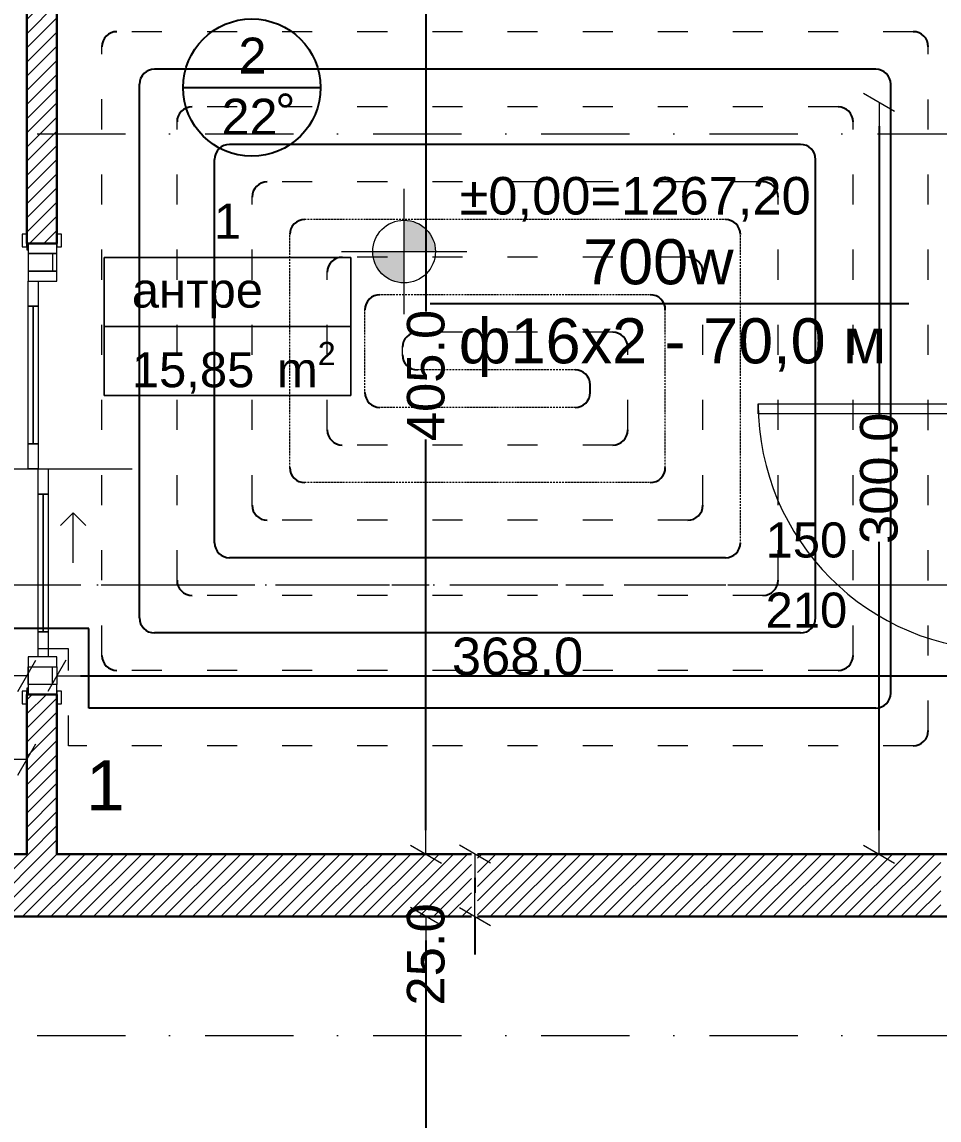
# Model space of a CAD drawing. Header units: centimetres. Extents: x 5906 to 32017, y -966 to 7982.
# Drawn here: x 16632.9 to 16999.2, y 4902.1 to 5340.4 of the extents above; entities that cross this region are included whole.
import ezdxf
from ezdxf.enums import TextEntityAlignment as Align

# ---------------------------------------------------------------- set-up
doc = ezdxf.new("R2010")
doc.units = ezdxf.units.CM
doc.header["$MEASUREMENT"] = 0
for name, pattern in [('ACAD_ISO03W100', [30, 12, -18]), ('Dashed', [23.2, 15, -8.2]), ('Dot & Dashed', [67.027776, 35.277777, -17.638888, 0, -14.111111])]:
    doc.linetypes.add(name, pattern=pattern)
for name, color, linetype in [('ARCH', 7, 'Continuous'), ('OV_1', 2, 'Continuous'), ('котировки', 7, 'Continuous'), ('размери', 7, 'Continuous'), ('разрези', 7, 'Continuous')]:
    doc.layers.add(name, color=color, linetype=linetype)
for name, color, linetype, lineweight in [('fill_Pen_No__25', 161, 'Continuous', 13), ('fill_Pen_No__82', 253, 'Continuous', 13), ('OV_2', 2, 'ACAD_ISO03W100', 20), ('Квадратура_Pen_No__5', 150, 'Continuous', 13), ('котировки_Pen_No__1', 7, 'Continuous', 30), ('котировки_Pen_No__25', 161, 'Continuous', 13), ('оси_Pen_No__4', 102, 'Continuous', 15), ('покрив_Pen_No__21', 7, 'Continuous', 13), ('разрези_Pen_No__85', 151, 'Continuous', 13), ('стени_Pen_No__1', 7, 'Continuous', 30), ('стени_Pen_No__21', 7, 'Continuous', 13), ('стени_Pen_No__7', 7, 'Continuous', 5), ('стени_Pen_No__81', 251, 'Continuous', 13)]:
    doc.layers.add(name, color=color, linetype=linetype, lineweight=lineweight)
doc.styles.add('GENERATED_STYLE_1', font='arial.ttf')
doc.styles.add('GENERATED_STYLE_148', font='arial.ttf')
doc.dimstyles.new('GENERATED_STYLE__1', dxfattribs={"dimtxt": 15, "dimasz": 9.5, "dimexe": 0.18, "dimexo": 0.0625, "dimgap": 0, "dimtad": 1, "dimdec": 1, "dimzin": 0, "dimdsep": 46, "dimtxsty": 'GENERATED_STYLE_1', "dimblk": 'ARROWHEAD_2', "dimblk1": 'ARROWHEAD_2', "dimblk2": 'ARROWHEAD_2', "dimcen": 0.09, "dimse1": 1, "dimse2": 1, "dimclrd": 151, "dimclre": 151, "dimclrt": 7, "dimazin": 0, "dimtfac": 1, "dimtdec": 4, "dimtmove": 0, "dimatfit": 3, "dimfxl": 1, "dimtolj": 1, "dimtzin": 0, "dimarcsym": 0})
doc.dimstyles.new('GENERATED_STYLE__2', dxfattribs={"dimtxt": 15, "dimasz": 9.5, "dimexe": 0.18, "dimexo": 0.0625, "dimgap": 0, "dimtad": 1, "dimtih": 1, "dimtoh": 1, "dimdec": 1, "dimzin": 0, "dimdsep": 46, "dimtxsty": 'GENERATED_STYLE_1', "dimblk": 'ARROWHEAD_2', "dimblk1": 'ARROWHEAD_2', "dimblk2": 'ARROWHEAD_2', "dimcen": 0.09, "dimse1": 1, "dimse2": 1, "dimclrd": 151, "dimclre": 151, "dimclrt": 7, "dimazin": 0, "dimtfac": 1, "dimtdec": 4, "dimtmove": 0, "dimatfit": 3, "dimfxl": 1, "dimtolj": 1, "dimtzin": 0, "dimarcsym": 0})
doc.dimstyles.new('GENERATED_STYLE__7', dxfattribs={"dimtxt": 18, "dimasz": 9.5, "dimexe": 0.18, "dimexo": 0.0625, "dimgap": 0, "dimtad": 1, "dimtih": 1, "dimtoh": 1, "dimzin": 0, "dimdsep": 46, "dimtxsty": 'GENERATED_STYLE_1', "dimblk": 'ARROWHEAD_2', "dimblk1": 'ARROWHEAD_2', "dimblk2": 'ARROWHEAD_2', "dimcen": 0.09, "dimse1": 1, "dimse2": 1, "dimclrd": 151, "dimclre": 151, "dimclrt": 7, "dimadec": 0, "dimazin": 0, "dimtfac": 1, "dimtdec": 4, "dimtmove": 0, "dimatfit": 3, "dimfxl": 1, "dimtolj": 1, "dimtzin": 0, "dimarcsym": 0})
pattern_1 = [(45, (8612.932, 5097.604), (-2.8284271, 2.8284271), [])]

# ---------------------------------------------------------------- blocks, each defined once
blk = doc.blocks.new('ARROWHEAD_2')
at = {"color": 0, "linetype": 'Continuous', "lineweight": 0}
for p, q in [((-0.378, -0.655), (0.378, 0.655)), ((0, 0), (-1, 0))]:
    blk.add_line(p, q, dxfattribs=at)
blk = doc.blocks.new('*D462')
at = {"layer": 'DEFPOINTS', "color": 0, "linetype": 'Continuous', "transparency": 16777216}
for p in [(16697.37, 4983.28), (16794.26, 4983.28), (16802.37, 4348.28)]:
    blk.add_point(p, dxfattribs=at)
at = {"layer": 'размери', "color": 151, "linetype": 'Continuous', "lineweight": -2, "transparency": 16777216}
for p, q in [((16794.26, 4973.78), (16794.26, 4679.62)), ((16794.26, 4357.78), (16794.26, 4628.97))]:
    blk.add_line(p, q, dxfattribs=at)
at = {"layer": 'размери', "color": 151, "linetype": 'Continuous', "lineweight": -2, "transparency": 16777216, "xscale": 9.5, "yscale": 9.5, "zscale": 9.5}
for p, rotation in [((16794.26, 4983.28), 90), ((16794.26, 4348.28), 270)]:
    blk.add_blockref('ARROWHEAD_2', p, dxfattribs=dict(at, rotation=rotation))
at = {"layer": 'размери', "color": 7, "linetype": 'Continuous', "lineweight": 13, "transparency": 16777216, "insert": (16794.26, 4654.3), "char_height": 15, "attachment_point": 5, "rotation": 90, "style": 'GENERATED_STYLE_1'}
blk.add_mtext('\\A1;635.0', dxfattribs=at)
blk = doc.blocks.new('*D463')
at = {"layer": 'DEFPOINTS', "color": 0, "linetype": 'Continuous', "transparency": 16777216}
for p in [(16684.87, 5008.28), (16813.84, 5008.28), (16697.37, 4983.28)]:
    blk.add_point(p, dxfattribs=at)
at = {"layer": 'размери', "color": 151, "linetype": 'Continuous', "lineweight": -2, "transparency": 16777216}
for p, q in [((16813.84, 4998.78), (16813.84, 4992.78)), ((16813.84, 4983.28), (16813.84, 4968.2))]:
    blk.add_line(p, q, dxfattribs=at)
at = {"layer": 'размери', "color": 151, "linetype": 'Continuous', "lineweight": -2, "transparency": 16777216, "xscale": 9.5, "yscale": 9.5, "zscale": 9.5}
for p, rotation in [((16813.84, 5008.28), 90), ((16813.84, 4983.28), 270)]:
    blk.add_blockref('ARROWHEAD_2', p, dxfattribs=dict(at, rotation=rotation))
at = {"layer": 'размери', "color": 7, "linetype": 'Continuous', "lineweight": 13, "transparency": 16777216, "insert": (16794.26, 4968.2), "char_height": 15, "attachment_point": 5, "rotation": 90, "style": 'GENERATED_STYLE_1'}
blk.add_mtext('\\A1;25.0', dxfattribs=at)
blk = doc.blocks.new('*D465')
at = {"layer": 'DEFPOINTS', "color": 0, "linetype": 'Continuous', "transparency": 16777216}
for p in [(16416.4, 4983.28), (16697.37, 4983.28), (16289.87, 4448.28)]:
    blk.add_point(p, dxfattribs=at)
at = {"layer": 'размери', "color": 151, "linetype": 'Continuous', "lineweight": -2, "transparency": 16777216}
for p, q in [((16416.4, 4973.78), (16416.4, 4729.58)), ((16416.4, 4457.78), (16416.4, 4679.02))]:
    blk.add_line(p, q, dxfattribs=at)
at = {"layer": 'размери', "color": 151, "linetype": 'Continuous', "lineweight": -2, "transparency": 16777216, "xscale": 9.5, "yscale": 9.5, "zscale": 9.5}
for p, rotation in [((16416.4, 4983.28), 90), ((16416.4, 4448.28), 270)]:
    blk.add_blockref('ARROWHEAD_2', p, dxfattribs=dict(at, rotation=rotation))
at = {"layer": 'размери', "color": 7, "linetype": 'Continuous', "lineweight": 13, "transparency": 16777216, "insert": (16416.4, 4704.3), "char_height": 15, "attachment_point": 5, "rotation": 90, "style": 'GENERATED_STYLE_1'}
blk.add_mtext('\\A1;535.0', dxfattribs=at)
blk = doc.blocks.new('*D466')
at = {"layer": 'DEFPOINTS', "color": 0, "linetype": 'Continuous', "transparency": 16777216}
for p in [(16435.98, 5008.28), (16684.87, 5008.28), (16697.37, 4983.28)]:
    blk.add_point(p, dxfattribs=at)
at = {"layer": 'размери', "color": 151, "linetype": 'Continuous', "lineweight": -2, "transparency": 16777216}
for p, q in [((16435.98, 4998.78), (16435.98, 4992.78)), ((16435.98, 4983.28), (16435.98, 4968.2))]:
    blk.add_line(p, q, dxfattribs=at)
at = {"layer": 'размери', "color": 151, "linetype": 'Continuous', "lineweight": -2, "transparency": 16777216, "xscale": 9.5, "yscale": 9.5, "zscale": 9.5}
for p, rotation in [((16435.98, 5008.28), 90), ((16435.98, 4983.28), 270)]:
    blk.add_blockref('ARROWHEAD_2', p, dxfattribs=dict(at, rotation=rotation))
at = {"layer": 'размери', "color": 7, "linetype": 'Continuous', "lineweight": 13, "transparency": 16777216, "insert": (16416.4, 4968.2), "char_height": 15, "attachment_point": 5, "rotation": 90, "style": 'GENERATED_STYLE_1'}
blk.add_mtext('\\A1;25.0', dxfattribs=at)
blk = doc.blocks.new('*D468')
at = {"layer": 'DEFPOINTS', "color": 0, "linetype": 'Continuous', "transparency": 16777216}
for p in [(15299.87, 5115.78), (16634.87, 5079.41), (16634.87, 5056.63)]:
    blk.add_point(p, dxfattribs=at)
at = {"layer": 'размери', "color": 151, "linetype": 'Continuous', "lineweight": -2, "transparency": 16777216}
blk.add_line((15309.37, 5079.41), (16625.37, 5079.41), dxfattribs=at)
at = {"layer": 'размери', "color": 151, "linetype": 'Continuous', "lineweight": -2, "transparency": 16777216, "xscale": 9.5, "yscale": 9.5, "zscale": 9.5, "rotation": 180}
blk.add_blockref('ARROWHEAD_2', (15299.87, 5079.41), dxfattribs=at)
at = {"layer": 'размери', "color": 151, "linetype": 'Continuous', "lineweight": -2, "transparency": 16777216, "xscale": 9.5, "yscale": 9.5, "zscale": 9.5}
blk.add_blockref('ARROWHEAD_2', (16634.87, 5079.41), dxfattribs=at)
at = {"layer": 'размери', "color": 7, "linetype": 'Continuous', "lineweight": 13, "transparency": 16777216, "insert": (15955.93, 5087.07), "char_height": 15, "attachment_point": 5, "style": 'GENERATED_STYLE_1'}
blk.add_mtext('\\A1;1335.0', dxfattribs=at)
blk = doc.blocks.new('*D470')
at = {"layer": 'DEFPOINTS', "color": 0, "linetype": 'Continuous', "transparency": 16777216}
for p in [(17014.87, 5115.78), (17014.87, 5079.41), (16646.87, 5041.11)]:
    blk.add_point(p, dxfattribs=at)
at = {"layer": 'размери', "color": 151, "linetype": 'Continuous', "lineweight": -2, "transparency": 16777216}
blk.add_line((16656.37, 5079.41), (17005.37, 5079.41), dxfattribs=at)
at = {"layer": 'размери', "color": 151, "linetype": 'Continuous', "lineweight": -2, "transparency": 16777216, "xscale": 9.5, "yscale": 9.5, "zscale": 9.5, "rotation": 180}
blk.add_blockref('ARROWHEAD_2', (16646.87, 5079.41), dxfattribs=at)
at = {"layer": 'размери', "color": 151, "linetype": 'Continuous', "lineweight": -2, "transparency": 16777216, "xscale": 9.5, "yscale": 9.5, "zscale": 9.5}
blk.add_blockref('ARROWHEAD_2', (17014.87, 5079.41), dxfattribs=at)
at = {"layer": 'размери', "color": 7, "linetype": 'Continuous', "lineweight": 13, "transparency": 16777216, "insert": (16830.84, 5087.07), "char_height": 15, "attachment_point": 5, "style": 'GENERATED_STYLE_1'}
blk.add_mtext('\\A1;368.0', dxfattribs=at)
blk = doc.blocks.new('*D472')
at = {"layer": 'DEFPOINTS', "color": 0, "linetype": 'Continuous', "transparency": 16777216}
for p in [(16634.87, 5046.03), (16634.87, 5008.28), (16102.87, 4983.28)]:
    blk.add_point(p, dxfattribs=at)
at = {"layer": 'размери', "color": 151, "linetype": 'Continuous', "lineweight": -2, "transparency": 16777216}
blk.add_line((16112.37, 5046.03), (16625.37, 5046.03), dxfattribs=at)
at = {"layer": 'размери', "color": 151, "linetype": 'Continuous', "lineweight": -2, "transparency": 16777216, "xscale": 9.5, "yscale": 9.5, "zscale": 9.5, "rotation": 180}
blk.add_blockref('ARROWHEAD_2', (16102.87, 5046.03), dxfattribs=at)
at = {"layer": 'размери', "color": 151, "linetype": 'Continuous', "lineweight": -2, "transparency": 16777216, "xscale": 9.5, "yscale": 9.5, "zscale": 9.5}
blk.add_blockref('ARROWHEAD_2', (16634.87, 5046.03), dxfattribs=at)
at = {"layer": 'размери', "color": 7, "linetype": 'Continuous', "lineweight": 13, "transparency": 16777216, "insert": (16368.84, 5053.7), "char_height": 15, "attachment_point": 5, "style": 'GENERATED_STYLE_1'}
blk.add_mtext('\\A1;532.0', dxfattribs=at)
blk = doc.blocks.new('*D482')
at = {"layer": 'DEFPOINTS', "color": 0, "linetype": 'Continuous', "transparency": 16777216}
for p in [(16352.37, 5413.28), (16794.26, 5413.28), (16684.87, 5008.28)]:
    blk.add_point(p, dxfattribs=at)
at = {"layer": 'размери', "color": 151, "linetype": 'Continuous', "lineweight": -2, "transparency": 16777216}
for p, q in [((16794.26, 5403.78), (16794.26, 5224.89)), ((16794.26, 5017.78), (16794.26, 5173.72))]:
    blk.add_line(p, q, dxfattribs=at)
at = {"layer": 'размери', "color": 151, "linetype": 'Continuous', "lineweight": -2, "transparency": 16777216, "xscale": 9.5, "yscale": 9.5, "zscale": 9.5}
for p, rotation in [((16794.26, 5413.28), 90), ((16794.26, 5008.28), 270)]:
    blk.add_blockref('ARROWHEAD_2', p, dxfattribs=dict(at, rotation=rotation))
at = {"layer": 'размери', "color": 7, "linetype": 'Continuous', "lineweight": 13, "transparency": 16777216, "insert": (16794.26, 5199.3), "char_height": 15, "attachment_point": 5, "rotation": 90, "style": 'GENERATED_STYLE_1'}
blk.add_mtext('\\A1;405.0', dxfattribs=at)
blk = doc.blocks.new('*D523')
at = {"layer": 'DEFPOINTS', "color": 0, "linetype": 'Continuous', "transparency": 16777216}
for p in [(16975.18, 5308.28), (17014.87, 5308.28), (17014.87, 5008.28)]:
    blk.add_point(p, dxfattribs=at)
at = {"layer": 'размери', "color": 151, "linetype": 'Continuous', "lineweight": -2, "transparency": 16777216}
for p, q in [((16975.18, 5298.78), (16975.18, 5183.52)), ((16975.18, 5017.78), (16975.18, 5132.96))]:
    blk.add_line(p, q, dxfattribs=at)
at = {"layer": 'размери', "color": 151, "linetype": 'Continuous', "lineweight": -2, "transparency": 16777216, "xscale": 9.5, "yscale": 9.5, "zscale": 9.5}
for p, rotation in [((16975.18, 5308.28), 90), ((16975.18, 5008.28), 270)]:
    blk.add_blockref('ARROWHEAD_2', p, dxfattribs=dict(at, rotation=rotation))
at = {"layer": 'размери', "color": 7, "linetype": 'Continuous', "lineweight": 13, "transparency": 16777216, "insert": (16975.18, 5158.24), "char_height": 15, "attachment_point": 5, "rotation": 90, "style": 'GENERATED_STYLE_1'}
blk.add_mtext('\\A1;300.0', dxfattribs=at)
blk = doc.blocks.new('Level Dimension_1', base_point=(8172.6, 151.17))
at = {"layer": 'fill_Pen_No__25', "linetype": 'Continuous', "lineweight": 13}
for points in [[(8172.6, 151.17), (8185.1, 151.17), (8184.15, 155.95), (8181.44, 160.01), (8177.39, 162.72), (8172.6, 163.67)], [(8172.6, 151.17), (8160.1, 151.17), (8161.06, 146.38), (8163.76, 142.33), (8167.82, 139.62), (8172.6, 138.67)]]:
    blk.add_hatch(color=161, dxfattribs=at).paths.add_polyline_path(points)
at = {"layer": 'котировки_Pen_No__25', "color": 161, "linetype": 'Continuous', "lineweight": 13}
for p, q in [((8172.6, 126.17), (8172.6, 176.17)), ((8147.6, 151.17), (8197.6, 151.17))]:
    blk.add_line(p, q, dxfattribs=at)
blk.add_circle((8172.6, 151.17), 12.5, dxfattribs=at)
at = {"layer": 'котировки_Pen_No__1', "color": 7, "lineweight": 30, "insert": (8194.75, 163.14), "char_height": 15, "attachment_point": 7, "style": 'GENERATED_STYLE_1'}
blk.add_mtext('\\A1;{\\pql;\\fArial|b0|i0|c0|p0;\\W1.000000;±0,00=1267,20}', dxfattribs=at)
blk = doc.blocks.new('Cutting Plane_1', base_point=(6030.57, 18.18))
at = {"layer": 'разрези_Pen_No__85', "color": 151, "linetype": 'Dot & Dashed', "lineweight": 13}
blk.add_line((6050.57, 18.18), (8942.73, 18.18), dxfattribs=at)
blk = doc.blocks.new('*D677')
at = {"layer": 'DEFPOINTS', "color": 0, "linetype": 'Continuous', "transparency": 16777216}
for p in [(16664.85, 5362.52), (16664.85, 5330.54), (16994.85, 5330.54)]:
    blk.add_point(p, dxfattribs=at)
at = {"layer": 'размери', "color": 151, "linetype": 'Continuous', "lineweight": -2, "transparency": 16777216}
blk.add_line((16985.35, 5362.52), (16674.35, 5362.52), dxfattribs=at)
at = {"layer": 'размери', "color": 151, "linetype": 'Continuous', "lineweight": -2, "transparency": 16777216, "xscale": 9.5, "yscale": 9.5, "zscale": 9.5, "rotation": 180}
blk.add_blockref('ARROWHEAD_2', (16664.85, 5362.52), dxfattribs=at)
at = {"layer": 'размери', "color": 151, "linetype": 'Continuous', "lineweight": -2, "transparency": 16777216, "xscale": 9.5, "yscale": 9.5, "zscale": 9.5}
blk.add_blockref('ARROWHEAD_2', (16994.85, 5362.52), dxfattribs=at)
at = {"layer": 'размери', "color": 7, "linetype": 'Continuous', "lineweight": 13, "transparency": 16777216, "insert": (16829.85, 5371.72), "char_height": 18, "attachment_point": 5, "style": 'GENERATED_STYLE_1'}
blk.add_mtext('\\A1;330.00', dxfattribs=at)
blk = doc.blocks.new('*D678')
at = {"layer": 'DEFPOINTS', "color": 0, "linetype": 'Continuous', "transparency": 16777216}
for p in [(16988.85, 5336.54), (17021.01, 5336.54), (16988.85, 5051.52)]:
    blk.add_point(p, dxfattribs=at)
at = {"layer": 'размери', "color": 151, "linetype": 'Continuous', "lineweight": -2, "transparency": 16777216}
for p, q in [((17021.01, 5327.04), (17021.01, 5219.44)), ((17021.01, 5061.02), (17021.01, 5168.62))]:
    blk.add_line(p, q, dxfattribs=at)
at = {"layer": 'размери', "color": 151, "linetype": 'Continuous', "lineweight": -2, "transparency": 16777216, "xscale": 9.5, "yscale": 9.5, "zscale": 9.5}
for p, rotation in [((17021.01, 5336.54), 90), ((17021.01, 5051.52), 270)]:
    blk.add_blockref('ARROWHEAD_2', p, dxfattribs=dict(at, rotation=rotation))
at = {"layer": 'размери', "color": 7, "linetype": 'Continuous', "lineweight": 13, "transparency": 16777216, "insert": (17021.01, 5194.03), "char_height": 15, "attachment_point": 5, "rotation": 90, "style": 'GENERATED_STYLE_1'}
blk.add_mtext('\\A1;285.0', dxfattribs=at)

msp = doc.modelspace()

# ---------------------------------------------------------------- hatches: boundary and pattern name
at = {"layer": 'fill_Pen_No__82', "linetype": 'Continuous', "lineweight": 13}
h = msp.add_hatch(dxfattribs=at)
h.set_pattern_fill('COMMON_BRICK', color=253, style=0, pattern_type=2)
h.set_pattern_definition(pattern_1)
h.paths.add_polyline_path([(16646.874, 5413.283), (16634.874, 5413.283), (16634.874, 5251.978), (16646.874, 5251.978)])
h = msp.add_hatch(dxfattribs=at)
h.set_pattern_fill('COMMON_BRICK', color=253, style=0, pattern_type=2)
h.set_pattern_definition(pattern_1)
h.paths.add_polyline_path([(16646.874, 5071.978), (16634.874, 5071.978), (16634.874, 5008.278), (16646.874, 5008.278)])
h = msp.add_hatch(dxfattribs=at)
h.set_pattern_fill('COMMON_BRICK', color=253, style=0, pattern_type=2)
h.set_pattern_definition(pattern_1)
h.paths.add_polyline_path([(16499.873, 4983.278), (16812.417, 4983.278), (16812.417, 5008.278), (16646.874, 5008.278), (16634.874, 5008.278), (16499.873, 5008.278)])
h = msp.add_hatch(dxfattribs=at)
h.set_pattern_fill('COMMON_BRICK', color=253, style=0, pattern_type=2)
h.set_pattern_definition(pattern_1)
h.paths.add_polyline_path([(16814.878, 5008.278), (16814.878, 4983.278), (16999.873, 4983.278), (16999.873, 5008.278)])

# ---------------------------------------------------------------- linework, layer by layer
at = {"layer": 'ARCH', "linetype": 'ByBlock'}
for p, q in [((16697.289, 5314.207), (16752.124, 5314.207)), ((16987.079, 5227.846), (16795.964, 5227.846))]:
    msp.add_line(p, q, dxfattribs=at)
msp.add_circle((16724.707, 5314.207), 27.417, dxfattribs=at)
at = {"layer": 'OV_1'}
for p, q in [((16973.851, 5321.535), (16685.851, 5321.535)), ((16679.851, 5102.535), (16679.851, 5315.535)), ((16979.851, 5072.535), (16979.851, 5315.535)), ((16943.851, 5291.535), (16715.851, 5291.535)), ((16709.851, 5132.535), (16709.851, 5285.535)), ((16949.851, 5102.535), (16949.851, 5285.535)), ((16859.851, 5192.535), (16859.851, 5195.535)), ((16913.851, 5126.535), (16715.851, 5126.535)), ((16659.654, 5098.328), (16597.949, 5098.327)), ((16659.654, 5066.535), (16659.654, 5098.328)), ((16943.851, 5096.535), (16685.851, 5096.535)), ((16973.851, 5066.535), (16659.654, 5066.535))]:
    msp.add_line(p, q, dxfattribs=at)
for centre, start, end in [((16670.851, 5330.535), 90, 180), ((16988.851, 5330.535), 0, 90), ((16685.851, 5315.535), 90, 180), ((16973.851, 5315.535), 0, 90), ((16700.851, 5300.535), 90, 180), ((16958.851, 5300.535), 0, 90), ((16715.851, 5285.535), 90, 180), ((16943.851, 5285.535), 0, 90), ((16730.851, 5270.535), 90, 180), ((16928.851, 5270.535), 0, 90), ((16745.851, 5255.535), 90, 180), ((16913.851, 5255.535), 0, 90), ((16760.851, 5240.535), 90, 180), ((16898.851, 5240.535), 0, 90), ((16775.851, 5225.535), 90, 180), ((16883.851, 5225.535), 0, 90), ((16790.851, 5210.535), 90, 180), ((16868.851, 5210.535), 0, 90), ((16790.851, 5207.535), 180, 270), ((16853.851, 5195.535), 0, 90), ((16775.851, 5192.535), 180, 270), ((16853.851, 5192.535), 270, 0), ((16760.851, 5177.535), 180, 270), ((16868.851, 5177.535), 270, 0), ((16745.851, 5162.535), 180, 270), ((16883.851, 5162.535), 270, 0), ((16730.851, 5147.535), 180, 270), ((16898.851, 5147.535), 270, 0), ((16715.851, 5132.535), 180, 270), ((16913.851, 5132.535), 270, 0), ((16700.851, 5117.535), 180, 270), ((16928.851, 5117.535), 270, 0), ((16685.851, 5102.535), 180, 270), ((16943.851, 5102.535), 270, 0), ((16670.851, 5087.535), 180, 270), ((16958.851, 5087.535), 270, 0), ((16973.851, 5072.535), 270, 0), ((16988.851, 5057.525), 270, 0)]:
    msp.add_arc(centre, 6, start, end, dxfattribs=at)
at = {"layer": 'OV_2', "linetype": 'ACAD_ISO03W100'}
for p, q in [((16988.851, 5336.535), (16670.851, 5336.535)), ((16664.851, 5087.535), (16664.851, 5330.535)), ((16994.851, 5057.525), (16994.851, 5330.535)), ((16958.851, 5306.535), (16700.851, 5306.535)), ((16694.851, 5117.535), (16694.851, 5300.535)), ((16964.851, 5087.535), (16964.851, 5300.535)), ((16928.851, 5276.535), (16730.851, 5276.535)), ((16724.851, 5147.535), (16724.851, 5270.535)), ((16934.851, 5117.535), (16934.851, 5270.535)), ((16898.851, 5246.535), (16760.851, 5246.535)), ((16754.851, 5177.535), (16754.851, 5240.535)), ((16904.851, 5147.535), (16904.851, 5240.535)), ((16868.851, 5216.535), (16790.851, 5216.535)), ((16784.851, 5207.535), (16784.851, 5210.535)), ((16874.851, 5177.535), (16874.851, 5210.535)), ((16868.851, 5171.535), (16760.851, 5171.535)), ((16898.851, 5141.535), (16730.851, 5141.535)), ((16928.851, 5111.535), (16700.851, 5111.535)), ((16651.525, 5090.202), (16606.078, 5090.199)), ((16651.527, 5051.525), (16651.525, 5090.202)), ((16958.851, 5081.535), (16670.851, 5081.535)), ((16988.851, 5051.525), (16651.527, 5051.525))]:
    msp.add_line(p, q, dxfattribs=at)
at = {"layer": 'OV_2', "ltscale": 0.01}
for p, q in [((16913.851, 5261.535), (16745.851, 5261.535)), ((16739.851, 5162.535), (16739.851, 5255.535)), ((16919.851, 5132.535), (16919.851, 5255.535)), ((16883.851, 5231.535), (16775.851, 5231.535)), ((16769.851, 5192.535), (16769.851, 5225.535)), ((16889.851, 5162.535), (16889.851, 5225.535)), ((16853.851, 5201.535), (16790.851, 5201.535)), ((16853.851, 5186.535), (16775.851, 5186.535)), ((16883.851, 5156.535), (16745.851, 5156.535))]:
    msp.add_line(p, q, dxfattribs=at)
at = {"layer": 'Квадратура_Pen_No__5', "color": 150, "linetype": 'Continuous', "lineweight": 13}
for p, q in [((16764.22, 5246.333), (16665.798, 5246.333)), ((16665.798, 5246.333), (16665.798, 5191.333)), ((16665.798, 5246.333), (16764.22, 5246.333)), ((16665.798, 5218.833), (16665.798, 5246.333)), ((16764.22, 5191.333), (16764.22, 5246.333)), ((16764.22, 5246.333), (16764.22, 5218.833)), ((16764.22, 5218.833), (16665.798, 5218.833)), ((16665.798, 5218.833), (16764.22, 5218.833)), ((16665.798, 5191.333), (16665.798, 5218.833)), ((16764.22, 5218.833), (16764.22, 5191.333)), ((16665.798, 5191.333), (16764.22, 5191.333)), ((16764.22, 5191.333), (16665.798, 5191.333))]:
    msp.add_line(p, q, dxfattribs=at)
at = {"layer": 'оси_Pen_No__4', "color": 102, "linetype": 'Dot & Dashed', "lineweight": 15}
for p, q in [((14759.366, 5295.783), (17428.848, 5295.783)), ((14759.366, 4935.783), (17428.848, 4935.783))]:
    msp.add_line(p, q, dxfattribs=at)
at = {"layer": 'покрив_Pen_No__21', "color": 7, "linetype": 'Dashed', "lineweight": 13}
msp.add_lwpolyline([(15017.374, 5115.783), (17231.874, 5115.783), (17231.874, 5271.362), (17231.874, 5900.285), (15237.358, 5900.285), (15237.38, 5540.281), (15017.374, 5540.267)], close=True, dxfattribs=at)
at = {"layer": 'стени_Pen_No__1', "color": 7, "linetype": 'Continuous', "lineweight": 30}
for p, q in [((16634.874, 5251.978), (16634.874, 5255.678)), ((16646.874, 5251.978), (16646.874, 5255.678)), ((16635.374, 5251.978), (16634.874, 5251.978)), ((16646.874, 5251.978), (16635.374, 5251.978)), ((16634.874, 5071.978), (16634.874, 5068.278)), ((16635.374, 5071.978), (16634.874, 5071.978)), ((16646.874, 5071.978), (16635.374, 5071.978)), ((16646.874, 5071.978), (16646.874, 5068.278))]:
    msp.add_line(p, q, dxfattribs=at)
for points in [[(16634.874, 5413.283), (16634.874, 5251.978)], [(16646.874, 5251.978), (16646.874, 5413.283)], [(16634.874, 5071.978), (16634.874, 5008.278)], [(16646.874, 5008.278), (16646.874, 5071.978)], [(16634.874, 5008.278), (16379.874, 5008.278)], [(16812.417, 5008.278), (16646.874, 5008.278)], [(17014.873, 5008.278), (16814.878, 5008.278)], [(16379.874, 4983.278), (16812.417, 4983.278)], [(16814.878, 4983.278), (17014.873, 4983.278)]]:
    msp.add_lwpolyline(points, dxfattribs=at)
at = {"layer": 'стени_Pen_No__21', "color": 7, "linetype": 'Continuous', "lineweight": 13}
msp.add_line((16914.873, 5115.786), (17081.873, 5115.786), dxfattribs=at)
at = {"layer": 'стени_Pen_No__7', "color": 7, "linetype": 'Continuous', "lineweight": 5}
msp.add_line((16534.874, 5161.978), (16676.874, 5161.978), dxfattribs=at)
at = {"layer": 'стени_Pen_No__81', "color": 251, "linetype": 'Continuous', "lineweight": 13}
for p, q in [((16634.874, 5255.678), (16632.974, 5255.678)), ((16632.974, 5255.678), (16632.974, 5250.678)), ((16634.874, 5250.678), (16634.874, 5255.678)), ((16634.874, 5251.978), (16634.874, 5255.678)), ((16634.874, 5251.978), (16634.874, 5255.678)), ((16648.774, 5255.678), (16646.874, 5255.678)), ((16646.874, 5255.678), (16646.874, 5250.678)), ((16646.874, 5251.978), (16646.874, 5255.678)), ((16646.874, 5251.978), (16646.874, 5255.678)), ((16648.774, 5250.678), (16648.774, 5255.678)), ((16635.374, 5251.978), (16634.874, 5251.978)), ((16634.874, 5251.978), (16634.874, 5249.478)), ((16635.374, 5251.978), (16634.874, 5251.978)), ((16635.374, 5251.978), (16634.874, 5251.978)), ((16635.374, 5249.478), (16635.374, 5251.978)), ((16635.374, 5251.978), (16635.374, 5247.978)), ((16646.874, 5251.978), (16635.374, 5251.978)), ((16646.874, 5251.978), (16635.374, 5251.978)), ((16646.874, 5251.978), (16635.374, 5251.978)), ((16646.874, 5247.978), (16646.874, 5251.978)), ((16632.974, 5250.678), (16634.874, 5250.678)), ((16634.874, 5249.478), (16635.374, 5249.478)), ((16635.374, 5247.978), (16646.874, 5247.978)), ((16635.374, 5247.978), (16635.374, 5240.978)), ((16645.074, 5247.978), (16645.074, 5240.978)), ((16646.874, 5250.678), (16648.774, 5250.678)), ((16646.874, 5240.978), (16635.374, 5240.978)), ((16635.374, 5240.978), (16635.374, 5236.978)), ((16646.874, 5236.978), (16646.874, 5240.978)), ((16635.374, 5236.978), (16646.874, 5236.978)), ((16635.374, 5226.978), (16635.374, 5236.978)), ((16635.374, 5236.978), (16639.374, 5236.978)), ((16639.374, 5236.978), (16639.374, 5226.978)), ((16639.374, 5226.978), (16635.374, 5226.978)), ((16637.374, 5171.978), (16637.374, 5226.978)), ((16926.973, 5187.986), (17025.373, 5187.986)), ((16926.973, 5183.986), (16926.973, 5187.986)), ((17025.373, 5183.986), (16926.973, 5183.986)), ((16635.374, 5161.978), (16635.374, 5171.978)), ((16635.374, 5171.978), (16639.374, 5171.978)), ((16639.374, 5171.978), (16639.374, 5161.978)), ((16639.374, 5161.978), (16635.374, 5161.978)), ((16639.374, 5151.978), (16639.374, 5161.978)), ((16639.374, 5161.978), (16643.374, 5161.978)), ((16643.374, 5161.978), (16643.374, 5151.978)), ((16643.374, 5151.978), (16639.374, 5151.978)), ((16641.374, 5096.978), (16641.374, 5151.978)), ((16653.374, 5144.478), (16648.374, 5139.478)), ((16653.374, 5124.478), (16653.374, 5144.478)), ((16653.374, 5144.478), (16658.374, 5139.478)), ((16639.374, 5086.978), (16639.374, 5096.978)), ((16639.374, 5096.978), (16643.374, 5096.978)), ((16643.374, 5096.978), (16643.374, 5086.978)), ((16646.874, 5086.978), (16635.374, 5086.978)), ((16635.374, 5086.978), (16635.374, 5082.978)), ((16643.374, 5086.978), (16639.374, 5086.978)), ((16646.874, 5082.978), (16646.874, 5086.978)), ((16635.374, 5082.978), (16646.874, 5082.978)), ((16635.374, 5082.978), (16635.374, 5075.978)), ((16645.074, 5075.978), (16645.074, 5082.978)), ((16646.874, 5075.978), (16635.374, 5075.978)), ((16635.374, 5075.978), (16635.374, 5071.978)), ((16646.874, 5071.978), (16646.874, 5075.978)), ((16632.974, 5073.278), (16632.974, 5068.278)), ((16634.874, 5073.278), (16632.974, 5073.278)), ((16635.374, 5074.478), (16634.874, 5074.478)), ((16634.874, 5074.478), (16634.874, 5071.978)), ((16634.874, 5068.278), (16634.874, 5073.278)), ((16634.874, 5071.978), (16635.374, 5071.978)), ((16635.374, 5071.978), (16634.874, 5071.978)), ((16635.374, 5071.978), (16634.874, 5071.978)), ((16634.874, 5071.978), (16634.874, 5068.278)), ((16634.874, 5071.978), (16634.874, 5068.278)), ((16635.374, 5071.978), (16635.374, 5074.478)), ((16635.374, 5071.978), (16646.874, 5071.978)), ((16646.874, 5071.978), (16635.374, 5071.978)), ((16646.874, 5071.978), (16635.374, 5071.978)), ((16646.874, 5073.278), (16646.874, 5068.278)), ((16648.774, 5073.278), (16646.874, 5073.278)), ((16646.874, 5071.978), (16646.874, 5068.278)), ((16646.874, 5071.978), (16646.874, 5068.278)), ((16648.774, 5068.278), (16648.774, 5073.278)), ((16632.974, 5068.278), (16634.874, 5068.278)), ((16646.874, 5068.278), (16648.774, 5068.278))]:
    msp.add_line(p, q, dxfattribs=at)
for points in [[(16635.374, 5247.978), (16635.374, 5240.978), (16646.874, 5240.978), (16646.874, 5247.978)], [(16635.374, 5171.978), (16635.374, 5226.978), (16637.374, 5226.978), (16637.374, 5171.978)], [(16637.374, 5171.978), (16637.374, 5226.978), (16639.374, 5226.978), (16639.374, 5171.978)], [(16639.374, 5096.978), (16639.374, 5151.978), (16641.374, 5151.978), (16641.374, 5096.978)], [(16641.374, 5096.978), (16641.374, 5151.978), (16643.374, 5151.978), (16643.374, 5096.978)], [(16646.874, 5082.978), (16646.874, 5075.978), (16635.374, 5075.978), (16635.374, 5082.978)]]:
    msp.add_lwpolyline(points, close=True, dxfattribs=at)
msp.add_arc((17025.373, 5187.986), 98.4, 180, 270, dxfattribs=at)

# ---------------------------------------------------------------- block references
at = {"layer": 'котировки', "color": 161, "lineweight": 13}
msp.add_blockref('Level Dimension_1', (16785.536, 5248.772), dxfattribs=at)
at = {"layer": 'разрези', "color": 151, "lineweight": 13}
msp.add_blockref('Cutting Plane_1', (14643.505, 5115.783), dxfattribs=at)

# ---------------------------------------------------------------- texts
at = {"layer": 'ARCH', "linetype": 'ByBlock', "style": 'GENERATED_STYLE_148'}
for s, height, p in [('2', 14.4, (16719.392, 5319.755)), ('22', 14.4, (16712.61, 5295.366)), ('°', 14.4, (16734.07, 5297.386)), ('700w', 18, (16856.996, 5235.694)), ('ф16x2 - 70,0 м', 18, (16807.368, 5204.142))]:
    msp.add_text(s, height=height, dxfattribs=at).set_placement(p)
msp.add_text('1', height=20, dxfattribs=at).set_placement((16658.445, 5045.673), align=Align.TOP_LEFT)
at = {"layer": 'Квадратура_Pen_No__5', "color": 150, "linetype": 'Continuous', "lineweight": 13, "char_height": 14, "style": 'GENERATED_STYLE_1'}
for s, insert, attachment_point in [('\\A1;{\\pqc;\\pt0;\\fArial|b0|i0|c0|p0;\\W1.000000;1}', (16715.009, 5267.883), 2), ('\\A1;{\\pql;\\pt0;\\fArial|b0|i0|c0|p0;\\W1.000000;антре}', (16676.798, 5240.383), 1), ('\\A1;{\\pql;\\pt0,460;\\fArial|b0|i0|c0|p0;\\W1.000000;15,85\\fArial|b0|i0|c0|p0;\\W1.000000;\\A1{\\H.66x;\\S^  ;}\\fArial|b0|i0|c0|p0;\\W1.000000; m\\fArial|b0|i0|c0|p0;\\W1.000000;\\A1{\\H.66x;\\S2^  ;}}', (16676.798, 5212.683), 1)]:
    msp.add_mtext(s, dxfattribs=dict(at, insert=insert, attachment_point=attachment_point))
at = {"layer": 'стени_Pen_No__7', "color": 7, "linetype": 'Continuous', "lineweight": 5, "char_height": 14, "attachment_point": 7, "style": 'GENERATED_STYLE_1'}
for s, insert in [('\\A1;{\\pql;\\pt0;\\fArial|b0|i0|c0|p0;\\W1.000000;150\\fArial|b0|i0|c0|p0;\\W1.000000;\\A1{\\H.66x;\\S^  ;}\\fArial|b0|i0|c0|p0;\\W1.000000;\\fArial|b0|i0|c0|p0;\\W1.000000;}', (16929.873, 5122.552)), ('\\A1;{\\pql;\\pt0;\\fArial|b0|i0|c0|p0;\\W1.000000;210\\fArial|b0|i0|c0|p0;\\W1.000000;\\A1{\\H.66x;\\S^  ;}\\fArial|b0|i0|c0|p0;\\W1.000000;\\fArial|b0|i0|c0|p0;\\W1.000000;}', (16929.873, 5094.552))]:
    msp.add_mtext(s, dxfattribs=dict(at, insert=insert))

# ---------------------------------------------------------------- dimensions: what is measured, and where the dimension line sits
at = {"layer": 'размери', "color": 151, "linetype": 'Continuous', "lineweight": 13}
for base, p1, p2, picture, middle in [((16794.257, 5413.283), (16684.874, 5008.278), (16352.374, 5413.283), '*D482', (16794.257, 5199.301)), ((16975.178, 5308.283), (17014.873, 5008.278), (17014.873, 5308.283), '*D523', (16975.178, 5158.242)), ((16435.982, 5008.278), (16697.374, 4983.278), (16684.874, 5008.278), '*D466', (16416.398, 4968.199)), ((16813.84, 5008.278), (16697.374, 4983.278), (16684.874, 5008.278), '*D463', (16794.257, 4968.199)), ((16416.398, 4983.278), (16289.874, 4448.278), (16697.374, 4983.278), '*D465', (16416.398, 4704.299)), ((16794.257, 4983.278), (16802.374, 4348.278), (16697.374, 4983.278), '*D462', (16794.257, 4654.299))]:
    dim = msp.add_linear_dim(base=base, p1=p1, p2=p2, angle=90, dimstyle='GENERATED_STYLE__1', dxfattribs=at)
    dim.commit()
    dim.dimension.update_dxf_attribs({"geometry": picture, "text_midpoint": middle, "dimtype": 160, "text_rotation": 90})
dim = msp.add_linear_dim(base=(16664.851, 5362.521), p1=(16994.851, 5330.535), p2=(16664.851, 5330.535), angle=180, dimstyle='GENERATED_STYLE__7', dxfattribs=at)
dim.commit()
dim.dimension.update_dxf_attribs({"geometry": '*D677', "text_midpoint": (16829.851, 5371.717)})
dim = msp.add_linear_dim(base=(17021.014, 5336.535), p1=(16988.851, 5051.525), p2=(16988.851, 5336.535), angle=90, dimstyle='GENERATED_STYLE__1', dxfattribs=at)
dim.commit()
dim.dimension.update_dxf_attribs({"geometry": '*D678', "text_midpoint": (17021.014, 5194.03), "text_rotation": 90})
for base, p1, p2, picture, middle in [((16634.874, 5079.407), (15299.874, 5115.783), (16634.874, 5056.633), '*D468', (15955.925, 5079.407)), ((17014.873, 5079.407), (16646.874, 5041.111), (17014.873, 5115.785), '*D470', (16830.836, 5079.407)), ((16634.874, 5046.035), (16102.874, 4983.278), (16634.874, 5008.278), '*D472', (16368.836, 5046.035))]:
    dim = msp.add_linear_dim(base=base, p1=p1, p2=p2, dimstyle='GENERATED_STYLE__2', dxfattribs=at)
    dim.commit()
    dim.dimension.update_dxf_attribs({"geometry": picture, "text_midpoint": middle, "dimtype": 160})

doc.saveas('drawing.dxf')
